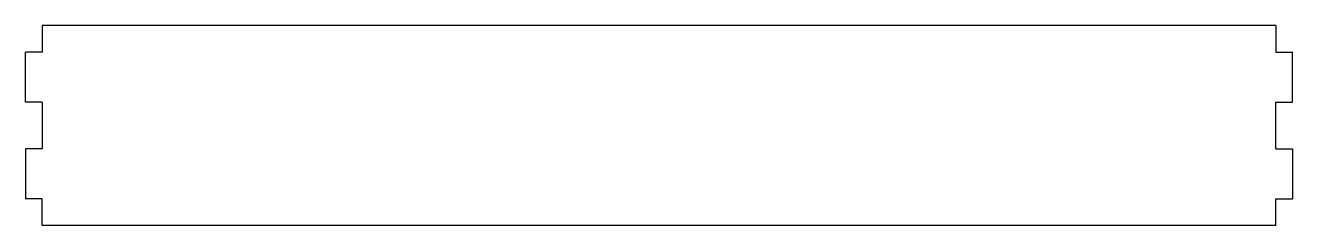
# Model space of a CAD drawing. Header units: millimetres. Extents: x 35 to 415, y -270 to -210.
import ezdxf

# ---------------------------------------------------------------- set-up
doc = ezdxf.new("R2010")
doc.units = ezdxf.units.MM

msp = doc.modelspace()

# ---------------------------------------------------------------- linework, layer by layer
at = {"color": 7, "linetype": 'Continuous', "lineweight": 25}
for p, q in [((410, -210), (40, -210)), ((40, -210), (40, -218)), ((410, -210), (410, -218)), ((40, -218), (35, -218)), ((35, -233), (35, -218)), ((410, -218), (415, -218)), ((415, -233), (415, -218)), ((40, -233), (35, -233)), ((40, -233), (40, -247)), ((410, -247), (410, -233)), ((410, -233), (415, -233)), ((40, -247), (35, -247)), ((35, -247), (35, -262)), ((410, -247), (415, -247)), ((415, -247), (415, -262)), ((40, -262), (35, -262)), ((40, -270), (40, -262)), ((410, -270), (410, -262)), ((410, -262), (415, -262)), ((410, -270), (40, -270))]:
    msp.add_line(p, q, dxfattribs=at)

doc.saveas('drawing.dxf')
